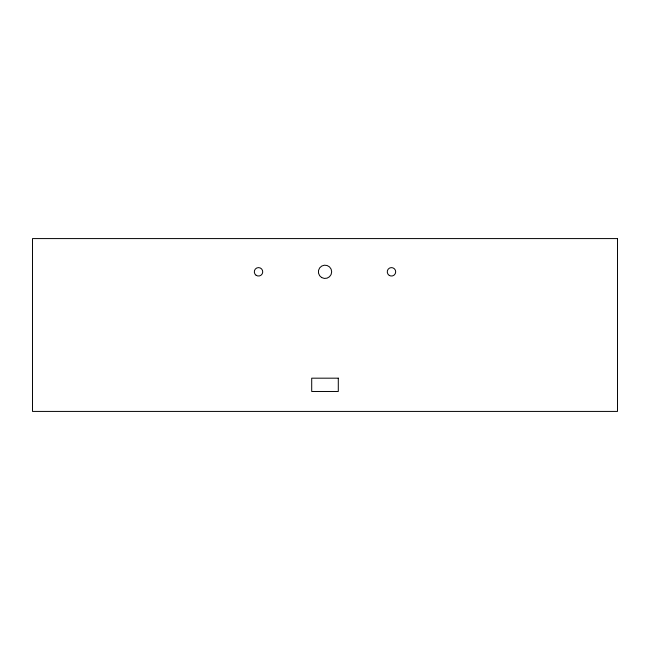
<?xml version="1.0" encoding="UTF-8"?>
<svg xmlns="http://www.w3.org/2000/svg" width="650" height="650" viewBox="0 0 650 650"><rect width="100%" height="100%" fill="white"/><g stroke="black" fill="none" stroke-linecap="round" stroke-linejoin="round"><path stroke-width="0.97" d="M617.5 238.582L32.5 238.582L32.5 411.418L617.5 411.418L617.5 238.582M338.293 378.178L311.707 378.178L311.707 391.479L338.293 391.479L338.293 378.178M321.677 277.558A6.646 6.646 0 0 0 331.679 271.846A6.646 6.646 0 0 0 321.734 266.045A6.646 6.646 0 0 0 321.677 277.558M256.124 275.291A4.225 4.225 0 0 0 262.73 272.163A4.225 4.225 0 0 0 256.717 268.003A4.225 4.225 0 0 0 256.124 275.291M389.285 275.429A4.225 4.225 0 0 0 395.696 271.911A4.225 4.225 0 0 0 389.447 268.117A4.225 4.225 0 0 0 389.285 275.429"/></g></svg>
